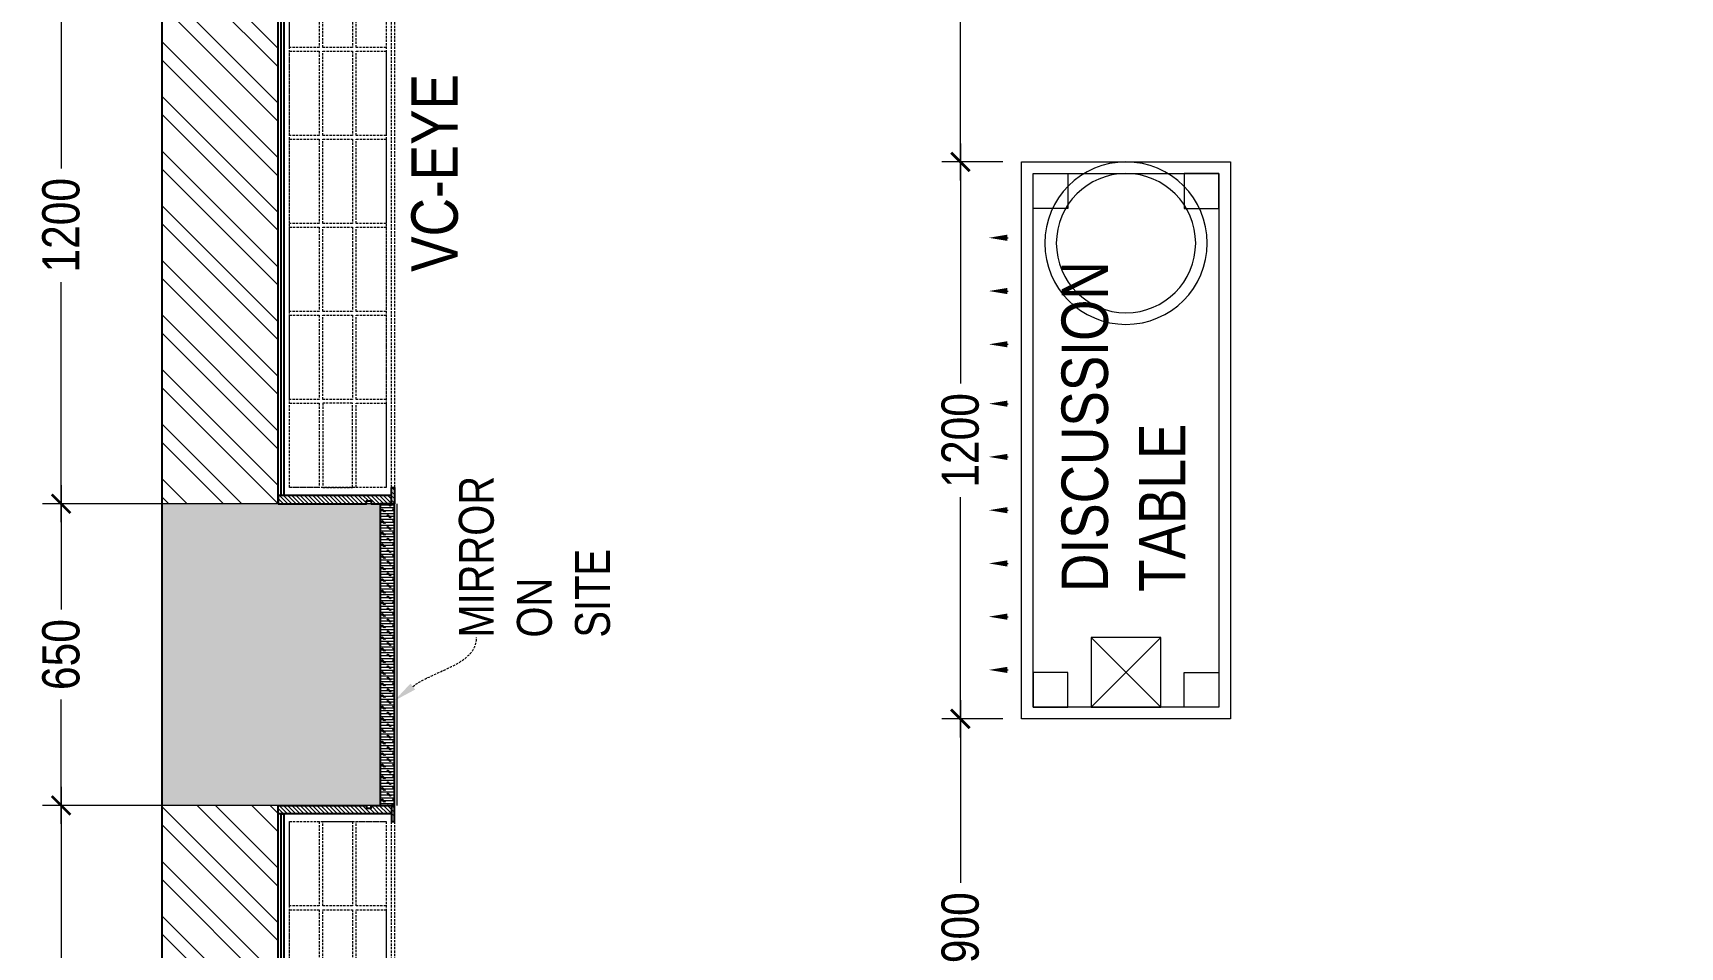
# Model space of a CAD drawing. Extents: x 8916 to 22657, y -1037022 to -1027677.
# Drawn here: x 8997 to 12543, y -1033277 to -1031307 of the extents above; entities that cross this region are included whole.
import ezdxf
from ezdxf import colors
from ezdxf.entities.mleader import LeaderData, LeaderLine
from ezdxf.lldxf.tags import DXFTag
from ezdxf.math import Vec2, Vec3

# ---------------------------------------------------------------- set-up
doc = ezdxf.new("R2010")
doc.units = 0
doc.header["$LTSCALE"] = 40
doc.header["$MEASUREMENT"] = 0
doc.header["$PDMODE"] = 3
doc.linetypes.add('a_p6_plan_L18$0$HIDDEN', pattern=[0.375, 0.25, -0.125])
doc.linetypes.add('HIDDEN2', pattern=[0.1875, 0.125, -0.0625])
for name, color, linetype, lineweight in [('Column', 243, 'Continuous', 9), ('Column hatch', 8, 'Continuous', 9), ('dimensions', 149, 'Continuous', 5), ('Floor-Unit', 1, 'Continuous', 13), ('IM-ANNO-HATCH', 8, 'Continuous', 5), ('LENS_HATCH_WALL', 251, 'Continuous', 5), ('LENS_PARTITION', 21, 'Continuous', 25), ('LENS_TEXT', 31, 'HIDDEN2', 5), ('LN-ELEVATION-1', 81, 'Continuous', 25), ('LN-ELEVATION-3', 125, 'a_p6_plan_L18$0$HIDDEN', 18), ('LN-ELEVATION-5', 167, 'Continuous', 5), ('LN-HATCH', 251, 'Continuous', 0), ('Mirror', 4, 'Continuous', 15)]:
    doc.layers.add(name, color=color, linetype=linetype, lineweight=lineweight)
doc.layers.add('wall', color=5, linetype='Continuous')
doc.styles.get("Standard").update_dxf_attribs({"font": 'ARIALN.TTF'})
tags = doc.linetypes.add('DASHED2', pattern=[0.375, 0.25, -0.125]).pattern_tags.tags
tags[6:7] = [DXFTag(74, 4), DXFTag(75, 0), DXFTag(340, '0'), DXFTag(46, 1.0), DXFTag(50, 0.0), DXFTag(44, 0.0), DXFTag(45, 0.0)]
tags[4:5] = [DXFTag(74, 4), DXFTag(75, 0), DXFTag(340, '0'), DXFTag(46, 1.0), DXFTag(50, 0.0), DXFTag(44, 0.0), DXFTag(45, 0.0)]
doc.dimstyles.new('Working', dxfattribs={"dimscale": 0.8, "dimtxt": 100, "dimasz": 50, "dimexe": 50, "dimexo": 50, "dimgap": 0, "dimtad": 0, "dimdec": 0, "dimzin": 0, "dimdsep": 46, "dimtxsty": 'Standard', "dimblk": 'ARCHTICK', "dimcen": 0, "dimdle": 50, "dimclrd": 250, "dimclre": 8, "dimclrt": 7, "dimadec": 0, "dimazin": 0, "dimtfac": 1, "dimtdec": 0, "dimtofl": 0, "dimtmove": 1, "dimatfit": 3, "dimfxl": 3, "dimtolj": 1, "dimlwd": 5, "dimlwe": 0, "dimarcsym": 0})
pattern_1 = [(45, (7858054.0837, 3504049.203), (-4.4901280605, 4.4901280605), [])]

# ---------------------------------------------------------------- blocks, each defined once
blk = doc.blocks.new('sfeqwef')
at = {"layer": 'Column hatch'}
h = blk.add_hatch(color=256, dxfattribs=at)
h.dxf.hatch_style = 1
h.paths.add_polyline_path([(-7983, -2517), (-8233, -2517), (-8233, -3017), (-7983, -3017)])
h.paths.add_polyline_path([(-7574, -469), (-7574, 0), (-8233, 0), (-8233, -469)])
h.paths.add_polyline_path([(-4033, -469), (-4033, 0), (-4683, 0), (-4683, -469)])
h.paths.add_polyline_path([(-471, -469), (0, -469), (0, 0), (-471, 0)])
h.paths.add_polyline_path([(-7983, -7973), (-8233, -7973), (-8233, -8546), (-7983, -8546)])
at = {"layer": 'IM-ANNO-HATCH', "ltscale": 50}
h = blk.add_hatch(dxfattribs=at)
h.set_pattern_fill('CORK', color=256, scale=50, angle=-90)
h.set_pattern_definition([(270, (1028288.729, 9275.388), (6.25, -1e-15), []), (45, (1028285.604, 9272.263), (-12.49999998, 12.49999998), [8.8388348, -8.8388348]), (45, (1028285.604, 9270.7), (-12.49999998, 12.49999998), [8.8388348, -8.8388348]), (45, (1028285.604, 9269.138), (-12.49999998, 12.49999998), [8.8388348, -8.8388348])])
h.paths.add_polyline_path([(-4683, -500), (-4033, -500), (-4033, -469), (-4683, -469)])
at = {"layer": 'LENS_HATCH_WALL', "ltscale": 12}
h = blk.add_hatch(dxfattribs=at)
h.set_pattern_fill('ANSI32', color=256, scale=222, style=0)
h.set_pattern_definition([(45, (-26297894.82, 1620009.82), (-58.86663953, 58.86663953), []), (45, (-26297855.57, 1620009.82), (-58.86663953, 58.86663953), [])])
h.paths.add_polyline_path([(0, -12780), (0, -11249), (-250, -11249), (-250, -12530), (-8233, -12530), (-8233, -12780)])
h.paths.add_polyline_path([(-453, -11018), (-453, -10868), (-1823, -10868), (-1823, -11090), (-1673, -11090), (-1673, -11018)])
h.paths.add_polyline_path([(-1673, -11771), (-1673, -11090), (-1823, -11090), (-1823, -11771)])
h.paths.add_polyline_path([(0, -10609), (0, -8548), (-250, -8548), (-250, -10609)])
h.paths.add_polyline_path([(0, -8322), (0, -469), (-250, -469), (-250, -6707), (-250, -8322)])
h.paths.add_polyline_path([(-471, -250), (-471, 0), (-4033, 0), (-4033, -250)])
h.paths.add_polyline_path([(-4683, -250), (-4683, 0), (-7574, 0), (-7574, -250)])
h.paths.add_polyline_path([(-8083, -2517), (-8083, -469), (-8233, -469), (-8233, -2517)])
at = {"layer": 'Column'}
for p, q in [((-4033, -469), (-4033, 0)), ((-4683, -469), (-4683, 0)), ((-4033, -469), (-4683, -469))]:
    blk.add_line(p, q, dxfattribs=at)
at = {"layer": 'LENS_PARTITION'}
blk.add_lwpolyline([(-4683, -500), (-4033, -500), (-4033, -469), (-4683, -469)], close=True, dxfattribs=at)
at = {"layer": 'Mirror', "lineweight": 0}
for points in [[(-4683, -500), (-4033, -500)], [(-4683, -506), (-4033, -506)]]:
    blk.add_lwpolyline(points, dxfattribs=at)
at = {"layer": 'wall', "color": 1}
for p, q in [((-8233, 0), (0, 0)), ((-7574, -250), (-4683, -250)), ((-4033, -250), (-471, -250))]:
    blk.add_line(p, q, dxfattribs=at)
blk = doc.blocks.new('D-Table-1200')
at = {"layer": 'LN-ELEVATION-1', "linetype": 'ByBlock', "lineweight": -2}
for p, q in [((-1094.5, -480.3), (-1094.5, -479)), ((-979.8, -480.3), (-979.8, -479)), ((-865.1, -480.3), (-865.1, -479)), ((-750.4, -480.3), (-750.4, -479)), ((-635.6, -480.3), (-635.6, -479)), ((-520.9, -480.3), (-520.9, -479)), ((-392.9, -480.3), (-392.9, -479)), ((-278.1, -480.3), (-278.1, -479)), ((-163.4, -480.3), (-163.4, -479))]:
    blk.add_line(p, q, dxfattribs=at)
for points in [[(0, 0), (-1200, 0), (-1200, -450), (0, -450)], [(-25, -25), (-1175, -25), (-1175, -425), (-25, -425)]]:
    blk.add_lwpolyline(points, close=True, dxfattribs=at)
for radius in [175, 150]:
    blk.add_circle((-175, -225), radius, dxfattribs=at)
for points in [[(-1087.9, -480.3), (-1101.2, -480.3), (-1094.5, -520.3)], [(-973.1, -480.3), (-986.5, -480.3), (-979.8, -520.3)], [(-858.4, -480.3), (-871.8, -480.3), (-865.1, -520.3)], [(-743.7, -480.3), (-757, -480.3), (-750.4, -520.3)], [(-629, -480.3), (-642.3, -480.3), (-635.6, -520.3)], [(-514.2, -480.3), (-527.6, -480.3), (-520.9, -520.3)], [(-386.2, -480.3), (-399.5, -480.3), (-392.9, -520.3)], [(-271.5, -480.3), (-284.8, -480.3), (-278.1, -520.3)], [(-156.7, -480.3), (-170.1, -480.3), (-163.4, -520.3)]]:
    blk.add_solid(points, dxfattribs=at)
at = {"layer": 'LN-ELEVATION-5', "linetype": 'ByBlock', "lineweight": -2}
for p, q in [((-1025, -300), (-1175, -150)), ((-1175, -300), (-1025, -150))]:
    blk.add_line(p, q, dxfattribs=at)
for points in [[(-1100, -25), (-1175, -25), (-1175, -100), (-1100, -100)], [(-100, -25), (-25, -25), (-25, -100), (-100, -100)], [(-1025, -300), (-1175, -300), (-1175, -150), (-1025, -150)], [(-1100, -425), (-1175, -425), (-1175, -350), (-1100, -350)], [(-100, -425), (-25, -425), (-25, -350), (-100, -350)]]:
    blk.add_lwpolyline(points, close=True, dxfattribs=at)
blk = doc.blocks.new('12MM VC PLAN')
at = {"layer": 'LN-HATCH', "ltscale": 0.5}
h = blk.add_hatch(dxfattribs=at)
h.set_pattern_fill('ANSI31', color=256, scale=2)
h.set_pattern_definition([(45, (3760859.753, 1795248.936), (-4.490128061, 4.490128061), [])])
h.paths.add_polyline_path([(-1200, 250), (-1200, 60), (-1194, 60), (-1194, 50), (-1200, 50), (-1200, 6), (-1182, 6), (-1182, 250)])
h = blk.add_hatch(dxfattribs=at)
h.set_pattern_fill('ANSI31', color=256, scale=2)
h.set_pattern_definition(pattern_1)
h.paths.add_polyline_path([(0, 250), (0, 60), (-6, 60), (-6, 50), (0, 50), (0, 6), (-18, 6), (-18, 250)])
h = blk.add_hatch(dxfattribs=at)
h.set_pattern_fill('ANSI31', color=256, scale=2)
h.set_pattern_definition([(45, (7858047.0837, 3504049.203), (-4.4901280605, 4.4901280605), [])])
h.paths.add_polyline_path([(-1165, 6), (-1165, 0), (-1200, 0), (-1200, 6)])
h = blk.add_hatch(dxfattribs=at)
h.set_pattern_fill('ANSI31', color=256, scale=2)
h.set_pattern_definition(pattern_1)
h.paths.add_polyline_path([(-28, 6), (-28, 0), (0, 0), (0, 6)])
at = {"layer": 'LN-ELEVATION-1', "ltscale": 0.5}
for points in [[(-1200, 250), (-1200, 60), (-1194, 60), (-1194, 50), (-1200, 50), (-1200, 6), (-1182, 6), (-1182, 250)], [(0, 250), (0, 60), (-6, 60), (-6, 50), (0, 50), (0, 6), (-18, 6), (-18, 250)], [(-18, 238), (-1182, 238), (-1182, 244), (-18, 244)], [(-1165, 6), (-1165, 0), (-1200, 0), (-1200, 6)], [(-35, 6), (-35, 0), (0, 0), (0, 6)]]:
    blk.add_lwpolyline(points, close=True, dxfattribs=at)
at = {"layer": 'LN-ELEVATION-3', "ltscale": 0.5}
for p, q in [((-1182, 250), (-18, 250)), ((-1165, 6), (-35, 6)), ((-35, 0), (-1165, 0))]:
    blk.add_line(p, q, dxfattribs=at)
for points in [[(-1165, 226), (-35, 226), (-35, 18), (-1165, 18)], [(-1165, 226), (-983.3, 226), (-983.3, 162), (-1165, 162)], [(-975.3, 226), (-793.7, 226), (-793.7, 162), (-975.3, 162)], [(-785.7, 226), (-604, 226), (-604, 162), (-785.7, 162)], [(-596, 226), (-414.3, 226), (-414.3, 162), (-596, 162)], [(-406.3, 226), (-224.7, 226), (-224.7, 162), (-406.3, 162)], [(-216.7, 226), (-35, 226), (-35, 162), (-216.7, 162)], [(-1165, 90), (-983.3, 90), (-983.3, 154), (-1165, 154)], [(-975.3, 154), (-793.7, 154), (-793.7, 90), (-975.3, 90)], [(-785.7, 154), (-604, 154), (-604, 90), (-785.7, 90)], [(-596, 154), (-414.3, 154), (-414.3, 90), (-596, 90)], [(-406.3, 154), (-224.7, 154), (-224.7, 90), (-406.3, 90)], [(-216.7, 154), (-35, 154), (-35, 90), (-216.7, 90)], [(-1165, 82), (-983.3, 82), (-983.3, 18), (-1165, 18)], [(-975.3, 82), (-793.7, 82), (-793.7, 18), (-975.3, 18)], [(-785.7, 82), (-604, 82), (-604, 18), (-785.7, 18)], [(-596, 82), (-414.3, 82), (-414.3, 18), (-596, 18)], [(-406.3, 82), (-224.7, 82), (-224.7, 18), (-406.3, 18)], [(-216.7, 82), (-35, 82), (-35, 18), (-216.7, 18)]]:
    blk.add_lwpolyline(points, close=True, dxfattribs=at)
blk = doc.blocks.new('_ArchTick')
at = {"const_width": 0.15}
blk.add_lwpolyline([(-0.5, -0.5), (0.5, 0.5)], dxfattribs=at)
blk = doc.blocks.new('*D50')
at = {"layer": 'Defpoints', "color": 0, "ltscale": 50, "transparency": 16777216}
for p in [(9057.8, -1032971.7), (9525.4, -1032971.7), (9525.4, -1034171.7)]:
    blk.add_point(p, dxfattribs=at)
at = {"layer": 'dimensions', "color": 250, "linetype": 'DASHED2', "lineweight": 5, "ltscale": 50, "transparency": 16777216}
for p, q in [((9057.8, -1032931.7), (9057.8, -1033477)), ((9057.8, -1034211.7), (9057.8, -1033666.5))]:
    blk.add_line(p, q, dxfattribs=at)
at = {"layer": 'dimensions', "color": 8, "linetype": 'DASHED2', "lineweight": 0, "ltscale": 50, "transparency": 16777216}
for p, q in [((9457.8, -1032971.7), (9017.8, -1032971.7)), ((9457.8, -1034171.7), (9017.8, -1034171.7))]:
    blk.add_line(p, q, dxfattribs=at)
at = {"layer": 'dimensions', "color": 250, "lineweight": 5, "ltscale": 50, "transparency": 16777216, "xscale": 40, "yscale": 40, "zscale": 40}
for p, rotation in [((9057.8, -1032971.7), 90), ((9057.8, -1034171.7), 270)]:
    blk.add_blockref('_ArchTick', p, dxfattribs=dict(at, rotation=rotation))
at = {"layer": 'dimensions', "color": 7, "ltscale": 50, "transparency": 16777216, "insert": (9057.8, -1033571.7), "char_height": 80, "attachment_point": 5, "rotation": 90, "bg_fill": 3, "box_fill_scale": 1.25, "bg_fill_color": 9, "bg_fill_true_color": 13158600, "bg_fill_transparency": 0}
blk.add_mtext('\\A1;1200', dxfattribs=at)
blk = doc.blocks.new('*D51')
at = {"layer": 'Defpoints', "color": 0, "ltscale": 50, "transparency": 16777216}
for p in [(9057.8, -1032321.7), (9525.4, -1032321.7), (9525.4, -1032971.7)]:
    blk.add_point(p, dxfattribs=at)
at = {"layer": 'dimensions', "color": 250, "linetype": 'DASHED2', "lineweight": 5, "ltscale": 50, "transparency": 16777216}
for p, q in [((9057.8, -1032281.7), (9057.8, -1032574.2)), ((9057.8, -1033011.7), (9057.8, -1032719.3))]:
    blk.add_line(p, q, dxfattribs=at)
at = {"layer": 'dimensions', "color": 8, "linetype": 'DASHED2', "lineweight": 0, "ltscale": 50, "transparency": 16777216}
for p, q in [((9457.8, -1032321.7), (9017.8, -1032321.7)), ((9457.8, -1032971.7), (9017.8, -1032971.7))]:
    blk.add_line(p, q, dxfattribs=at)
at = {"layer": 'dimensions', "color": 250, "lineweight": 5, "ltscale": 50, "transparency": 16777216, "xscale": 40, "yscale": 40, "zscale": 40}
for p, rotation in [((9057.8, -1032321.7), 90), ((9057.8, -1032971.7), 270)]:
    blk.add_blockref('_ArchTick', p, dxfattribs=dict(at, rotation=rotation))
at = {"layer": 'dimensions', "color": 7, "ltscale": 50, "transparency": 16777216, "insert": (9057.8, -1032646.7), "char_height": 80, "attachment_point": 5, "rotation": 90, "bg_fill": 3, "box_fill_scale": 1.25, "bg_fill_color": 9, "bg_fill_true_color": 13158600, "bg_fill_transparency": 0}
blk.add_mtext('\\A1;650', dxfattribs=at)
blk = doc.blocks.new('*D52')
at = {"layer": 'Defpoints', "color": 0, "ltscale": 50, "transparency": 16777216}
for p in [(9057.8, -1031121.7), (9525.4, -1031121.7), (9525.4, -1032321.7)]:
    blk.add_point(p, dxfattribs=at)
at = {"layer": 'dimensions', "color": 250, "linetype": 'DASHED2', "lineweight": 5, "ltscale": 50, "transparency": 16777216}
for p, q in [((9057.8, -1031081.7), (9057.8, -1031627)), ((9057.8, -1032361.7), (9057.8, -1031816.5))]:
    blk.add_line(p, q, dxfattribs=at)
at = {"layer": 'dimensions', "color": 8, "linetype": 'DASHED2', "lineweight": 0, "ltscale": 50, "transparency": 16777216}
for p, q in [((9457.8, -1031121.7), (9017.8, -1031121.7)), ((9457.8, -1032321.7), (9017.8, -1032321.7))]:
    blk.add_line(p, q, dxfattribs=at)
at = {"layer": 'dimensions', "color": 250, "lineweight": 5, "ltscale": 50, "transparency": 16777216, "xscale": 40, "yscale": 40, "zscale": 40}
for p, rotation in [((9057.8, -1031121.7), 90), ((9057.8, -1032321.7), 270)]:
    blk.add_blockref('_ArchTick', p, dxfattribs=dict(at, rotation=rotation))
at = {"layer": 'dimensions', "color": 7, "ltscale": 50, "transparency": 16777216, "insert": (9057.8, -1031721.7), "char_height": 80, "attachment_point": 5, "rotation": 90, "bg_fill": 3, "box_fill_scale": 1.25, "bg_fill_color": 9, "bg_fill_true_color": 13158600, "bg_fill_transparency": 0}
blk.add_mtext('\\A1;1200', dxfattribs=at)
blk = doc.blocks.new('*D119')
at = {"layer": 'Defpoints', "color": 0, "ltscale": 50, "transparency": 16777216}
for p in [(10993.8, -1032785.2), (11125.4, -1032785.2), (11125.4, -1033685.2)]:
    blk.add_point(p, dxfattribs=at)
at = {"layer": 'dimensions', "color": 250, "linetype": 'DASHED2', "lineweight": 5, "ltscale": 50, "transparency": 16777216}
for p, q in [((10993.8, -1032745.2), (10993.8, -1033162.9)), ((10993.8, -1033725.2), (10993.8, -1033307.6))]:
    blk.add_line(p, q, dxfattribs=at)
at = {"layer": 'dimensions', "color": 8, "linetype": 'DASHED2', "lineweight": 0, "ltscale": 50, "transparency": 16777216}
for p, q in [((11085.4, -1032785.2), (10953.8, -1032785.2)), ((11085.4, -1033685.2), (10953.8, -1033685.2))]:
    blk.add_line(p, q, dxfattribs=at)
at = {"layer": 'dimensions', "color": 250, "lineweight": 5, "ltscale": 50, "transparency": 16777216, "xscale": 40, "yscale": 40, "zscale": 40}
for p, rotation in [((10993.8, -1032785.2), 90), ((10993.8, -1033685.2), 270)]:
    blk.add_blockref('_ArchTick', p, dxfattribs=dict(at, rotation=rotation))
at = {"layer": 'dimensions', "color": 7, "ltscale": 50, "transparency": 16777216, "insert": (10993.8, -1033235.2), "char_height": 80, "attachment_point": 5, "rotation": 90, "bg_fill": 3, "box_fill_scale": 1.25, "bg_fill_color": 9, "bg_fill_true_color": 13158600, "bg_fill_transparency": 0}
blk.add_mtext('\\A1;900', dxfattribs=at)
blk = doc.blocks.new('*D120')
at = {"layer": 'Defpoints', "color": 0, "ltscale": 50, "transparency": 16777216}
for p in [(10993.8, -1031585.2), (11125.4, -1031585.2), (11125.4, -1032785.2)]:
    blk.add_point(p, dxfattribs=at)
at = {"layer": 'dimensions', "color": 250, "linetype": 'DASHED2', "lineweight": 5, "ltscale": 50, "transparency": 16777216}
for p, q in [((10993.8, -1031545.2), (10993.8, -1032090.5)), ((10993.8, -1032825.2), (10993.8, -1032280))]:
    blk.add_line(p, q, dxfattribs=at)
at = {"layer": 'dimensions', "color": 8, "linetype": 'DASHED2', "lineweight": 0, "ltscale": 50, "transparency": 16777216}
for p, q in [((11085.4, -1031585.2), (10953.8, -1031585.2)), ((11085.4, -1032785.2), (10953.8, -1032785.2))]:
    blk.add_line(p, q, dxfattribs=at)
at = {"layer": 'dimensions', "color": 250, "lineweight": 5, "ltscale": 50, "transparency": 16777216, "xscale": 40, "yscale": 40, "zscale": 40}
for p, rotation in [((10993.8, -1031585.2), 90), ((10993.8, -1032785.2), 270)]:
    blk.add_blockref('_ArchTick', p, dxfattribs=dict(at, rotation=rotation))
at = {"layer": 'dimensions', "color": 7, "ltscale": 50, "transparency": 16777216, "insert": (10993.8, -1032185.2), "char_height": 80, "attachment_point": 5, "rotation": 90, "bg_fill": 3, "box_fill_scale": 1.25, "bg_fill_color": 9, "bg_fill_true_color": 13158600, "bg_fill_transparency": 0}
blk.add_mtext('\\A1;1200', dxfattribs=at)
blk = doc.blocks.new('*D121')
at = {"layer": 'Defpoints', "color": 0, "ltscale": 50, "transparency": 16777216}
for p in [(10993.8, -1030581.7), (11188.8, -1030581.7), (11125.4, -1031585.2)]:
    blk.add_point(p, dxfattribs=at)
at = {"layer": 'dimensions', "color": 250, "linetype": 'DASHED2', "lineweight": 5, "ltscale": 50, "transparency": 16777216}
for p, q in [((10993.8, -1030541.7), (10993.8, -1030988.7)), ((10993.8, -1031625.2), (10993.8, -1031178.2))]:
    blk.add_line(p, q, dxfattribs=at)
at = {"layer": 'dimensions', "color": 8, "linetype": 'DASHED2', "lineweight": 0, "ltscale": 50, "transparency": 16777216}
for p, q in [((11148.8, -1030581.7), (10953.8, -1030581.7)), ((11085.4, -1031585.2), (10953.8, -1031585.2))]:
    blk.add_line(p, q, dxfattribs=at)
at = {"layer": 'dimensions', "color": 250, "lineweight": 5, "ltscale": 50, "transparency": 16777216, "xscale": 40, "yscale": 40, "zscale": 40}
for p, rotation in [((10993.8, -1030581.7), 90), ((10993.8, -1031585.2), 270)]:
    blk.add_blockref('_ArchTick', p, dxfattribs=dict(at, rotation=rotation))
at = {"layer": 'dimensions', "color": 7, "ltscale": 50, "transparency": 16777216, "insert": (10993.8, -1031083.5), "char_height": 80, "attachment_point": 5, "rotation": 90, "bg_fill": 3, "box_fill_scale": 1.25, "bg_fill_color": 9, "bg_fill_true_color": 13158600, "bg_fill_transparency": 0}
blk.add_mtext('\\A1;1004', dxfattribs=at)

msp = doc.modelspace()

# ---------------------------------------------------------------- block references
at = {"rotation": 90}
msp.add_blockref('sfeqwef', (9275.4, -1028288.7), dxfattribs=at)
at = {"layer": 'Floor-Unit', "ltscale": 0.5, "rotation": 90}
for p in [(9775.4, -1031121.7), (9775.4, -1032971.7)]:
    msp.add_blockref('12MM VC PLAN', p, dxfattribs=at)
at = {"layer": 'Floor-Unit', "xscale": -1, "rotation": 270}
msp.add_blockref('D-Table-1200', (11575.4, -1031585.2), dxfattribs=at)

# ---------------------------------------------------------------- texts
at = {"layer": 'LENS_TEXT', "linetype": 'Continuous', "ltscale": 3, "char_height": 100, "attachment_point": 5, "rotation": 90}
for s, insert, width in [('\\pxql;VC-EYE', (9862.6, -1031699.7), 244.677), ('\\pxql;DISCUSSION TABLE', (11344.9, -1032236.1), 551.363)]:
    msp.add_mtext(s, dxfattribs=dict(at, insert=insert, width=width))

# ---------------------------------------------------------------- leaders
at = {"layer": 'LENS_TEXT', "color": 1, "linetype": 'Continuous', "ltscale": 3, "true_color": 0xf50000}
ml = msp.add_multileader_mtext('Standard', dxfattribs=at)
ml.set_content('\\pxql,t3;{\\C256;MIRROR ON SITE}', color=1)
ml.set_leader_properties(color=256, linetype='ByLayer', lineweight=-1)
ml.build(insert=Vec2(0, 0))
ml.multileader.update_dxf_attribs({"leader_type": 2, "dogleg_length": 0.36, "arrow_head_size": 50})
ctx = ml.context
ctx.base_point, ctx.char_height, ctx.arrow_head_size, ctx.landing_gap_size, ctx.plane_origin, ctx.plane_x_axis, ctx.plane_y_axis = Vec3(9952.2, -1032610.2), 75, 50, 0.09, Vec3(11358.7, -1033885.3), Vec3(0, 1), Vec3(-1, 0)
notes = []
notes.append((ctx, [(0, (1, 1, 0), (9952.2, -1032610.6), (0, 1), 0.36, [(1, [(9775.4, -1032746)], 0, [])])]))
ctx.mtext.insert, ctx.mtext.text_direction, ctx.mtext.rotation, ctx.mtext.width, ctx.mtext.flow_direction = Vec3(9914.2, -1032610.1), Vec3(0, 1), 1.570796, 289.544, 5
for ctx, leaders in notes:
    for number, flags, end, landing, length, lines in leaders:
        leader = LeaderData()
        leader.index, (leader.has_last_leader_line, leader.has_dogleg_vector, leader.attachment_direction) = number, flags
        leader.last_leader_point, leader.dogleg_vector, leader.dogleg_length = Vec3(end), Vec3(landing), length
        for number, points, colour, breaks in lines:
            line = LeaderLine()
            line.index, line.vertices, line.color, line.breaks = number, Vec3.list(points), colors.encode_raw_color(colour), breaks
            leader.lines.append(line)
        ctx.leaders.append(leader)

# ---------------------------------------------------------------- next in the draw order: dimensions: what is measured, and where the dimension line sits
at = {"layer": 'dimensions', "ltscale": 50}
for base, p1, p2, picture, middle in [((10993.8, -1032785.2), (11125.4, -1033685.2), (11125.4, -1032785.2), '*D119', (10993.8, -1033235.2)), ((9057.8, -1032971.7), (9525.4, -1034171.7), (9525.4, -1032971.7), '*D50', (9057.8, -1033571.7))]:
    dim = msp.add_linear_dim(base=base, p1=p1, p2=p2, angle=90, dimstyle='Working', override={"dimfxl": 500, "dimfxlon": 1, "dimtfill": 1, "dimarcsym": 1}, dxfattribs=at)
    dim.commit()
    dim.dimension.update_dxf_attribs({"geometry": picture, "text_midpoint": middle})

# ---------------------------------------------------------------- next in the draw order: dimensions: what is measured, and where the dimension line sits
for base, p1, p2, picture, middle in [((10993.8, -1031585.2), (11125.4, -1032785.2), (11125.4, -1031585.2), '*D120', (10993.8, -1032185.2)), ((9057.8, -1032321.7), (9525.4, -1032971.7), (9525.4, -1032321.7), '*D51', (9057.8, -1032646.7))]:
    dim = msp.add_linear_dim(base=base, p1=p1, p2=p2, angle=90, dimstyle='Working', override={"dimfxl": 500, "dimfxlon": 1, "dimtfill": 1, "dimarcsym": 1}, dxfattribs=at)
    dim.commit()
    dim.dimension.update_dxf_attribs({"geometry": picture, "text_midpoint": middle})

# ---------------------------------------------------------------- next in the draw order: dimensions: what is measured, and where the dimension line sits
for base, p1, p2, picture, middle in [((10993.7587524, -1030581.7289568), (11125.3878577, -1031585.2289568), (11188.7827611, -1030581.7289568), '*D121', (10993.7587524, -1031083.4789568)), ((9057.8, -1031121.7), (9525.4, -1032321.7), (9525.4, -1031121.7), '*D52', (9057.8, -1031721.7))]:
    dim = msp.add_linear_dim(base=base, p1=p1, p2=p2, angle=90, dimstyle='Working', override={"dimfxl": 500, "dimfxlon": 1, "dimtfill": 1, "dimarcsym": 1}, dxfattribs=at)
    dim.commit()
    dim.dimension.update_dxf_attribs({"geometry": picture, "text_midpoint": middle})

doc.saveas('drawing.dxf')
